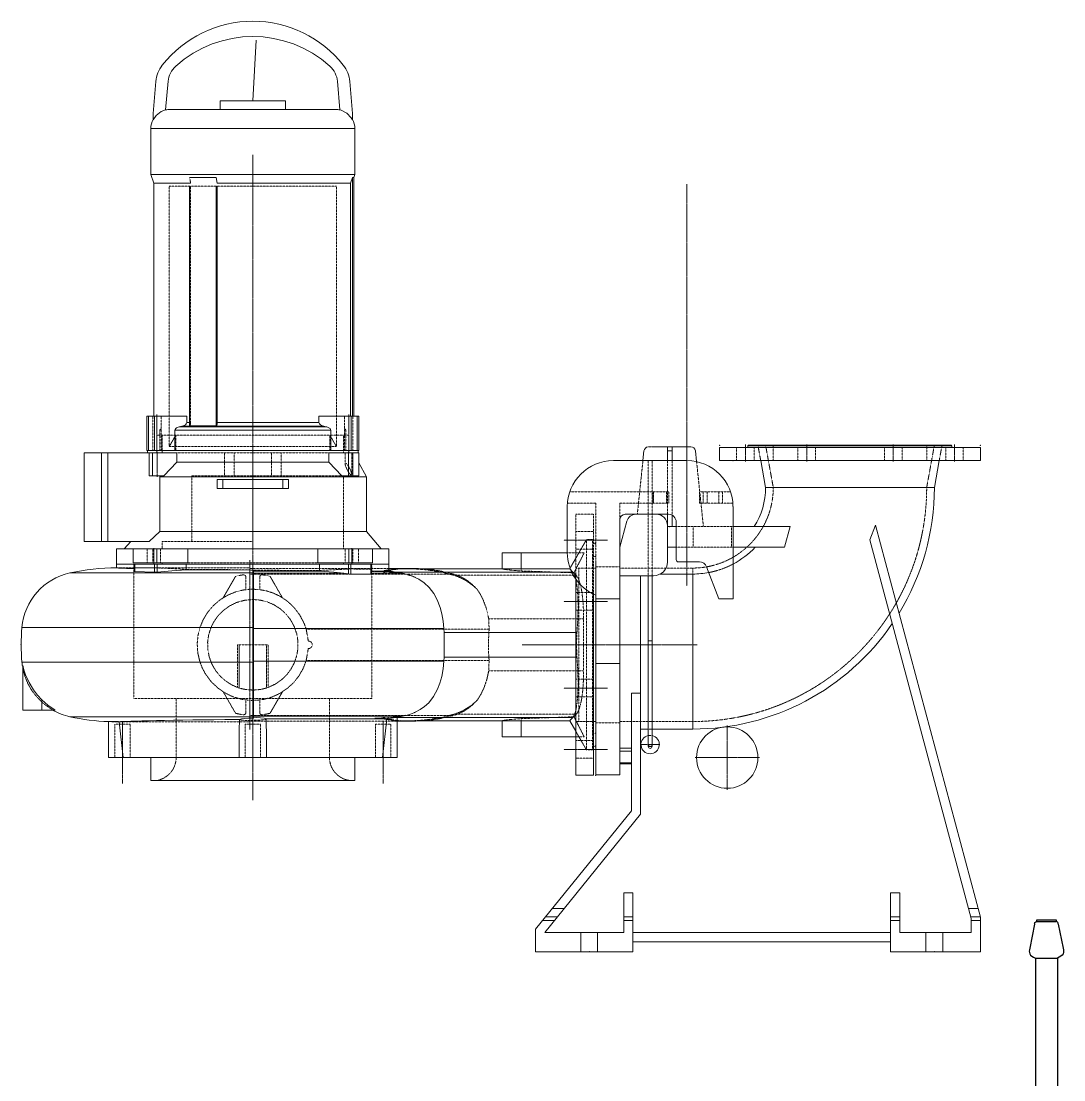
# Model space of a CAD drawing. Header units: millimetres. Extents: x -4088 to 6623, y 1042 to 22276.
# Drawn here: x -3877 to 5268, y 12996 to 22276 of the extents above; entities that cross this region are included whole.
import ezdxf

# ---------------------------------------------------------------- set-up
doc = ezdxf.new("R2010")
doc.units = ezdxf.units.MM
for name, pattern in [('CENTER', [7, 4, -1, 1, -1]), ('DASHED', [0.75, 0.5, -0.25]), ('K5LT_BASIC', [0])]:
    doc.linetypes.add(name, pattern=pattern)
for name, color, linetype, lineweight in [('2d ConnectionPoints', 7, 'Continuous', 50), ('AM_0', 7, 'Continuous', 50), ('AM_4', 3, 'Continuous', 25), ('AM_7', 4, 'CENTER', 20), ('AM_9', 6, 'DASHED', 25)]:
    doc.layers.add(name, color=color, linetype=linetype, lineweight=lineweight)
doc.layers.add('Системный слой', color=7, linetype='Continuous')

msp = doc.modelspace()

# ---------------------------------------------------------------- linework, layer by layer
at = {"lineweight": 13}
msp.add_line((3392.3, 18558.3), (3999.2, 18558.3), dxfattribs=at)
at = {"color": 7, "lineweight": 30, "ltscale": 20}
for p, q in [((5030.3, 14382.2), (5030.3, 14397.3)), ((5030.3, 14397.3), (5200.2, 14397.3)), ((5200.2, 14397.3), (5200.2, 14382.2)), ((5011.7, 14361.4), (4968.4, 14149.9)), ((5030.3, 14382.2), (5200.2, 14382.2)), ((5218.8, 14361.4), (5262.1, 14149.9)), ((5018.6, 14063.3), (5211.9, 14063.3)), ((5018.6, 14063.3), (5018.6, 11536)), ((5211.9, 14063.3), (5211.9, 11536))]:
    msp.add_line(p, q, dxfattribs=at)
for points, knots in [([(5011.7, 14362.1), (5012, 14366.8), (5012.6, 14378), (5023.8, 14380.7), (5030.3, 14382.2)], [0, 0, 0, 0, 6.695975, 15.767045, 15.767045, 15.767045, 15.767045]), ([(5218.8, 14362.1), (5218.5, 14366.8), (5217.9, 14378), (5206.7, 14380.7), (5200.2, 14382.2)], [0, 0, 0, 0, 6.695975, 15.767045, 15.767045, 15.767045, 15.767045]), ([(4968.4, 14149.9), (4965.5, 14132.1), (4959, 14091.6), (4997.2, 14073.5), (5018.6, 14063.3)], [0, 0, 0, 0, 25.393382, 57.836434, 57.836434, 57.836434, 57.836434]), ([(5262.1, 14149.9), (5265, 14132.1), (5271.5, 14091.6), (5233.3, 14073.5), (5211.9, 14063.3)], [0, 0, 0, 0, 25.393382, 57.836434, 57.836434, 57.836434, 57.836434])]:
    msp.add_open_spline(points, degree=3, knots=knots, dxfattribs=at)
at = {"layer": '2d ConnectionPoints', "lineweight": 13}
for p in [(-1845, 18511.2), (2248.6, 18558.3), (3392.3, 18558.3), (3392.3, 18558.3), (4535.9, 18558.3), (2366.4, 18423.7), (1162.2, 17952.8), (1811.4, 17845.2), (1162.2, 17797.4, -409.3), (1162.2, 17725.9, -379.7), (1162.2, 17703.9), (1162.2, 17654.4, -350.1), (-1845, 17515.5), (-1845, 17515.5), (-3876.6, 16809.2), (-1845, 16809.2, 1749.1), (-1845, 16809.2, -2455.5), (-1845, 16809.2), (987.3, 16809.2), (1074.7, 16809.2, -672.7), (1074.7, 16809.2, 672.7), (1162.2, 16809.2), (1162.2, 16809.2), (1162.2, 16809.2), (1374.1, 16809.2), (1374.1, 16809.2), (1162.2, 15914.4), (1162.2, 15892.4, 379.7), (1639.8, 15934.6), (1639.8, 15934.6), (1639.8, 15934.6), (-1845, 15820.2), (-1845, 15618.4), (1162.2, 15665.5), (1105, 14118.2, -1278.2), (1105, 14118.2, 1278.2), (1105, 14118.2, -1009.1), (1105, 14118.2, 1009.1), (4132.3, 14118.2, -1278.2), (4132.3, 14118.2, 1278.2), (4132.3, 14118.2, -1009.1), (4132.3, 14118.2, 1009.1), (4535.9, 14118.2)]:
    msp.add_point(p, dxfattribs=at)
at = {"layer": 'AM_0', "lineweight": 13}
for p, q in [((-2719.5, 21467.4), (-2695, 21747.2)), ((-2587.3, 21748.7), (-2609.3, 21497.4)), ((-1080.7, 21497.4), (-1102.7, 21748.7)), ((-994.9, 21747.2), (-970.4, 21467.4)), ((-2130.9, 21576.2), (-2130.9, 21502.2)), ((-2130.9, 21576.2), (-1559.1, 21576.2)), ((-1559.1, 21576.2), (-1559.1, 21502.2)), ((-2719.5, 21410.7), (-2719.5, 21467.4)), ((-2571.5, 21502.2), (-1118.4, 21502.2)), ((-970.4, 21467.4), (-970.4, 21410.7)), ((-2739.7, 21334), (-2739.7, 20930.4)), ((-950.2, 20930.4), (-950.2, 21334)), ((-2739.7, 20930.4), (-950.2, 20930.4)), ((-2739.7, 20930.4), (-2712.8, 20856.4)), ((-2166.1, 20905.4), (-2399.2, 20905.4)), ((-2157.1, 20856.4), (-2166.1, 20905.4)), ((-969.6, 20905.4), (-987.6, 20856.4)), ((-969.6, 20905.4), (-969.6, 18813.9)), ((-959.3, 20905.4), (-969.6, 20905.4)), ((-959.3, 20905.4), (-950.2, 20930.4)), ((-959.3, 18813.9), (-959.3, 20905.4)), ((-2712.8, 20856.4), (-2712.8, 18813.9)), ((-2712.8, 20856.4), (-2399.2, 20856.4)), ((-2399.2, 20829.4), (-2399.2, 18727.7)), ((-2166.1, 20829.4), (-2166.1, 18727.7)), ((-2157.1, 20856.4), (-987.6, 20856.4)), ((-2157.1, 18757.4), (-2157.1, 20829.4)), ((-987.6, 20856.4), (-987.6, 18813.9)), ((-2773.3, 18813.9), (-2773.3, 18511.2)), ((-2773.3, 18813.9), (-2424.5, 18813.9)), ((-2424.5, 18757.4), (-2424.5, 18813.9)), ((-1265.4, 18813.9), (-916.6, 18813.9)), ((-1265.4, 18813.9), (-1265.4, 18757.4)), ((-916.6, 18813.9), (-916.6, 18511.2)), ((-2527.8, 18511.2), (-2527.8, 18689.4)), ((-2489.6, 18721.1), (-2466.4, 18725.8)), ((-2399.2, 18727.7), (-2166.1, 18727.7)), ((-1223.5, 18725.8), (-1200.3, 18721.1)), ((-1162.1, 18689.4), (-1162.1, 18511.2)), ((-3325, 18491), (-3325, 17714)), ((-3325, 18491), (-2510.7, 18491)), ((-3173.4, 18491), (-3173.4, 17714)), ((-3116.4, 18491), (-3116.4, 17714)), ((-2773.3, 18511.2), (-916.6, 18511.2)), ((-2770, 18511.2), (-2770, 18491)), ((-2754.1, 18289.2), (-2754.1, 18491)), ((-2527.8, 18511.2), (-1162.1, 18511.2)), ((-2510.7, 18410.3), (-2510.7, 18491)), ((-1179.2, 18491), (-916.6, 18491)), ((-1179.2, 18491), (-1179.2, 18410.3)), ((-920, 18491), (-920, 18511.2)), ((-916.6, 18289.2), (-916.6, 18491)), ((1585.6, 18508.7), (1576.6, 18423.7)), ((1997, 18544.8), (1656.6, 18544.8)), ((1791.2, 18544.8), (1791.2, 18423.7)), ((1831.5, 18544.8), (1831.5, 18423.7)), ((2047, 18414.8), (2037.2, 18508.7)), ((2248.6, 18538.1), (2248.6, 18423.7)), ((4535.9, 18538.1), (2248.6, 18538.1)), ((2502.3, 18558.3), (2497.5, 18553.5)), ((2497.5, 18553.5), (2497.5, 18538.1)), ((4287, 18553.5), (2497.5, 18553.5)), ((4282.3, 18558.3), (2502.3, 18558.3)), ((4287, 18553.5), (4282.3, 18558.3)), ((4287, 18538.1), (4287, 18553.5)), ((4535.9, 18423.7), (4535.9, 18538.1)), ((-2626.5, 18289.2), (-2510.7, 18410.3)), ((-2510.7, 18410.3), (-1179.2, 18410.3)), ((-1179.2, 18410.3), (-1063.4, 18289.2)), ((-849.3, 18282.8), (-915.8, 18402.8)), ((1316.9, 18423.7), (1962.7, 18423.7)), ((4535.9, 18423.7), (2248.6, 18423.7)), ((2609.5, 18423.7), (2652.3, 18188.3)), ((4132.3, 18188.3), (4175.1, 18423.7)), ((-2754.1, 18289.2), (-2626.5, 18289.2)), ((-2655.3, 18289.2), (-2659.8, 18282.8)), ((-2659.8, 18282.8), (-849.3, 18282.8)), ((-2659.8, 18282.8), (-2659.8, 17801)), ((-1063.4, 18289.2), (-916.6, 18289.2)), ((-849.3, 17801), (-849.3, 18282.8)), ((-2157.8, 18258.9), (-1532.1, 18258.9)), ((-2157.8, 18258.9), (-2157.8, 18178.2)), ((-1532.1, 18258.9), (-1532.1, 18178.2)), ((-2157.8, 18178.2), (-1532.1, 18178.2)), ((2652.3, 18188.3), (4132.3, 18188.3)), ((913.3, 17616.4), (913.3, 18020.1)), ((2366.4, 17212.8), (2366.4, 18020.1)), ((1513.5, 17952.8), (1421.2, 17952.8)), ((1694.3, 17952.8), (1513.5, 17952.8)), ((1801.3, 17952.8), (1694.3, 17952.8)), ((1791.2, 17952.8), (1791.2, 17535.7)), ((1831.5, 17945.6), (1831.5, 17845.2)), ((1374.1, 17905.7), (1374.1, 17663.5)), ((1435.6, 17893), (1374.1, 17663.5)), ((1791.2, 17845.2), (1868.5, 17845.2)), ((1868.5, 17555.9), (1868.5, 17885.5)), ((2366.4, 17845.2), (2867.6, 17845.2)), ((2817.3, 17663.5), (2867.6, 17845.2)), ((3566.1, 17728.6), (3614.9, 17858.2)), ((3614.9, 17858.2), (4535.9, 14420.9)), ((-2659.8, 17801), (-2753.7, 17714)), ((-2659.8, 17801), (-849.3, 17801)), ((-718.1, 17650.1), (-849.3, 17801)), ((4455.2, 14410.3), (3566.1, 17728.6)), ((-3325, 17714), (-2753.7, 17714)), ((-3039.1, 17650.1), (-650.9, 17650.1)), ((-3039.1, 17650.1), (-3039.1, 17515.5)), ((-2916.2, 17714), (-2971.8, 17650.1)), ((-2894.4, 17650.1), (-2894.4, 17529)), ((-2686.9, 17650.1), (-2686.9, 17529)), ((-2414.6, 17650.1), (-2414.6, 17529)), ((-1275.3, 17650.1), (-1275.3, 17529)), ((-1003, 17650.1), (-1003, 17529)), ((-795.5, 17650.1), (-795.5, 17529)), ((-650.9, 17515.5), (-650.9, 17650.1)), ((1374.1, 17663.5), (1374.1, 17293.5)), ((1791.2, 17663.5), (1868.5, 17663.5)), ((2366.4, 17663.5), (2817.3, 17663.5)), ((341.4, 17616.4), (341.4, 17475.9)), ((341.4, 17616.4), (913.3, 17616.4)), ((-3039.1, 17483.7), (-3039.4, 17483.7)), ((-3039.1, 17515.5), (-2886.7, 17515.5)), ((-3039.1, 17515.5), (-3039.1, 17483.4)), ((-3039.1, 17515.5), (-650.9, 17515.5)), ((-2894.4, 17529), (-2414.6, 17529)), ((-2886.7, 17515.5), (-2886.7, 17453.9)), ((-2705.9, 17445.9), (-2878.9, 17452)), ((-2428.6, 17515.5), (-1261.3, 17515.5)), ((-2428.6, 17515.5), (-2428.6, 17467)), ((-1839.8, 17462.8), (-2428.6, 17467)), ((-1261.3, 17456), (-1839.8, 17456)), ((-1275.3, 17529), (-795.5, 17529)), ((-1261.3, 17515.5), (-1261.3, 17456)), ((-803.2, 17515.5), (-650.9, 17515.5)), ((-803.2, 17515.5), (-803.2, 17430.4)), ((-650.9, 17456), (-803.2, 17456)), ((-650.9, 17456), (-650.9, 17515.5)), ((-447.4, 17478.2), (-650.9, 17478.2)), ((-479.4, 17475.9), (-553.5, 17474)), ((355.4, 17475.9), (-479.7, 17475.9)), ((779.9, 17475.9), (353.7, 17475.9)), ((935.1, 17475.9), (779.4, 17475.9)), ((936.9, 17480.4), (934, 17475.5)), ((2071.3, 17535.7), (1888.7, 17535.7)), ((2241.9, 17212.8), (2134.1, 17492.6)), ((-1005.6, 17430.4), (-1046.7, 17436.1)), ((-811, 17428.4), (-984, 17428.4)), ((987.3, 15665.5), (987.3, 17385.1)), ((1374.1, 17414.6), (1670.1, 17414.6)), ((1555.7, 17414.6), (1555.7, 15324.8)), ((1623, 17414.6), (1623, 15917.8)), ((1656.6, 15917.8), (1656.6, 17414.6)), ((1728, 17429.4), (2013.2, 17429.4)), ((1374.1, 17293.5), (1374.1, 15668.9)), ((1142, 15665.5), (1142, 17252.7)), ((1162.2, 15668.9), (1162.2, 17243.6)), ((1162.2, 17212.8), (1374.1, 17212.8)), ((2241.9, 17212.8), (2366.4, 17212.8)), ((-169.6, 16952.5), (-167.5, 16916.5)), ((-167.5, 16916.5), (-167.5, 16701.9)), ((1555.7, 16809.2), (1374.1, 16809.2)), ((-3863.2, 16626.4), (-3863.2, 16237.3)), ((-167.5, 16701.9), (-169.6, 16665.8)), ((1475, 16385), (1475, 15353.4)), ((1555.7, 16385), (1475, 16385)), ((-3863.2, 16237.3), (-3578, 16237.3)), ((-1728.2, 16160.7), (-669.3, 16160.7)), ((-707.7, 15820.2), (-669.3, 16160.7)), ((-580.2, 15820.2), (-580.2, 16173.1)), ((-3109.7, 16137.3), (-3109.7, 15820.2)), ((-3017.7, 16135.2), (-2982.2, 15820.2)), ((-580.2, 16140.2), (-447.4, 16140.2)), ((-553.5, 16144.3), (-478.2, 16142.4)), ((-479.5, 16142.4), (354.1, 16142.4)), ((341.4, 16142.4), (341.4, 16001.9)), ((779.7, 16142.4), (352.9, 16142.4)), ((779.2, 16142.4), (935.3, 16142.4)), ((934, 16142.8), (987.3, 16050.6)), ((1623, 16070.3), (1555.7, 16070.3)), ((2013.2, 16070.3), (1656.6, 16070.3)), ((341.4, 16001.9), (987.3, 16001.9)), ((-1966.1, 15877), (-1966.1, 15820.2)), ((-1723.9, 15820.2), (-1723.9, 15877.4)), ((1142, 15914.4), (1162.2, 15926.1)), ((1475, 15901.7), (1374.1, 15901.7)), ((-3109.7, 15820.2), (-580.2, 15820.2)), ((-2739.7, 15820.2), (-2739.7, 15618.4)), ((-950.2, 15618.4), (-950.2, 15820.2)), ((1374.1, 15766.4), (1475, 15766.4)), ((-2739.7, 15618.4), (-950.2, 15618.4)), ((987.3, 15665.5), (1142, 15665.5)), ((1162.2, 15668.9), (1374.1, 15668.9)), ((1475, 15353.4), (634.1, 14315)), ((714.8, 14286.4), (1555.7, 15324.8)), ((1488.4, 14636.2), (1407.7, 14636.2)), ((1407.7, 14636.2), (1407.7, 14286.4)), ((1488.4, 14118.2), (1488.4, 14636.2)), ((3748.8, 14636.2), (3829.6, 14636.2)), ((3748.8, 14636.2), (3748.8, 14118.2)), ((3829.6, 14286.4), (3829.6, 14636.2)), ((885.3, 14497), (781.5, 14497)), ((4515.6, 14497), (4432, 14497)), ((4455.2, 14410.3), (4455.2, 14286.4)), ((4535.9, 14118.2), (4535.9, 14420.9)), ((634.1, 14315), (634.1, 14118.2)), ((1407.7, 14286.4), (714.8, 14286.4)), ((1031, 14286.4), (1031, 14118.2)), ((1179, 14286.4), (1179, 14118.2)), ((1488.4, 14286.4), (3748.8, 14286.4)), ((1488.4, 14205.7), (3748.8, 14205.7)), ((4455.2, 14286.4), (3829.6, 14286.4)), ((4058.3, 14286.4), (4058.3, 14118.2)), ((4206.3, 14286.4), (4206.3, 14118.2)), ((634.1, 14118.2), (1488.4, 14118.2)), ((3748.8, 14118.2), (4535.9, 14118.2))]:
    msp.add_line(p, q, dxfattribs=at)
for points in [[(-2719.5, 21410.7), (-2692.4, 21449.1), (-2647.4, 21483.2), (-2609.3, 21497.4)], [(-1080.7, 21497.4), (-1071.5, 21494.9), (-1020.7, 21469.6), (-981.3, 21428.9), (-970.4, 21410.7)], [(-2466.4, 18725.8), (-2446.2, 18732.3), (-2436.8, 18737.7), (-2428.9, 18745.2), (-2425.6, 18751.1), (-2424.5, 18757.4)], [(-2166.1, 18727.7), (-2161.6, 18734.6), (-2158.5, 18744.1), (-2157.2, 18755.1), (-2157.1, 18757.4)], [(-1265.4, 18757.4), (-1264.4, 18751.4), (-1260.8, 18744.9), (-1252.2, 18737.1), (-1233.1, 18728.2), (-1223.5, 18725.8)], [(-2489.6, 18721.1), (-2514.1, 18711.3), (-2521.2, 18705.2), (-2526.3, 18697.1), (-2527.8, 18689.4)], [(-1162.1, 18689.4), (-1163.7, 18697.3), (-1167.8, 18704.1), (-1177.1, 18712.1), (-1195.8, 18720), (-1200.3, 18721.1)], [(-2886.7, 17477), (-2953.8, 17479.2), (-3002.7, 17481.2), (-3023, 17482.1), (-3035.1, 17482.9), (-3039.1, 17483.4)], [(-2878.9, 17452), (-2884.6, 17452.6), (-2886.7, 17453.9)], [(-2684.4, 17447), (-2695.3, 17446.1), (-2705.9, 17445.9)], [(-2428.6, 17467), (-2556.3, 17458.7), (-2684.4, 17447)], [(-1046.7, 17436.1), (-1133, 17445.6), (-1261.3, 17456)], [(-553.5, 17474), (-554.3, 17474.2), (-563.2, 17474.9)], [(946.4, 17462.3), (939.9, 17469.2), (934.3, 17475.9)], [(-984, 17428.4), (-993.6, 17428.9), (-1005.6, 17430.4)], [(-803.2, 17430.4), (-805, 17429), (-811, 17428.4)], [(-419.9, 17400.4), (-389.8, 17385.4), (-341.8, 17353.2), (-298, 17311.7), (-257.4, 17257.5), (-227.8, 17202.6), (-202.3, 17136), (-187.1, 17079.9), (-175.8, 17017.3), (-169.6, 16952.5)], [(-3695, 16326.1), (-3733.5, 16368), (-3768.3, 16413.6), (-3807.3, 16477.6), (-3837.4, 16544.6), (-3850, 16582.3), (-3858.2, 16612.3), (-3860.5, 16621.4), (-3862.3, 16627.7), (-3863, 16628.5), (-3863.2, 16626.5)], [(-169.6, 16665.8), (-176.2, 16598.2), (-188.6, 16532.1), (-205, 16473.9), (-225.6, 16420.8), (-261.1, 16355.1), (-302.7, 16301.5), (-338.6, 16267.7), (-376.6, 16240.7), (-419.9, 16218)], [(-3578, 16237.3), (-3585.9, 16241.9), (-3642.7, 16280.1), (-3695, 16326.1)], [(-3017.7, 16135.2), (-3004.1, 16135.8), (-2982.6, 16136.6), (-2952.5, 16137.7), (-2914.3, 16139), (-2869.4, 16140.3), (-2817.4, 16141.7), (-2756.9, 16143.3), (-2689.6, 16144.8), (-2618.4, 16146.3), (-2541.8, 16147.7), (-2457.9, 16149.1), (-2369.6, 16150.3), (-2280.1, 16151.3), (-2187.7, 16152.2), (-2090.1, 16152.9), (-1990.6, 16153.3), (-1962, 16153.4)], [(-1966.1, 15877), (-1964.3, 16060.9), (-1962, 16153.4)], [(-1839.6, 16167.4), (-1879.3, 16166.5), (-1915.3, 16163.6), (-1943.7, 16159.1), (-1961.3, 16153.7), (-1962, 16153.4)], [(-1728.2, 16160.7), (-1728.8, 16160.9), (-1746.8, 16165.8), (-1776.2, 16170), (-1813.2, 16172.6), (-1839.6, 16173.3)], [(-1728.2, 16160.7), (-1724.5, 15987), (-1723.9, 15877.4)], [(-580.2, 16173.3), (-580.5, 16173.2), (-590, 16171.8), (-611.6, 16168.5), (-643.4, 16164), (-669.3, 16160.7)], [(934.3, 16142.4), (939.7, 16148.9), (962, 16172.4)], [(962, 16172.4), (976.9, 16197.8), (987.4, 16232)], [(-3017.7, 16135.2), (-3022.6, 16135.3), (-3059.1, 16136.2), (-3087.7, 16137.1), (-3105.2, 16137.5), (-3109.7, 16137.3)], [(-563.2, 16143.4), (-560, 16143.6), (-553.5, 16144.3)]]:
    msp.add_lwpolyline(points, dxfattribs=at)
msp.add_circle((2315.9, 15820.2), 269.1, dxfattribs=at)
for centre, radius, start, end in [((-1845, 21266.7), 1009.1, 38.14158, 141.85842), ((-1845, 21132.2), 1009.1, 47.89699, 132.10301), ((-2427, 21723.7), 269.1, 141.85842, 175), ((-2386.2, 21731.1), 201.8, 132.10301, 175), ((-1303.7, 21731.1), 201.8, 5, 47.89699), ((-1263, 21723.7), 269.1, 5, 38.14158), ((-2571.5, 21334), 168.2, 90, 103.00623), ((-1118.4, 21334), 168.2, 76.99459, 90), ((-2571.5, 21334), 168.2, 151.66855, 180), ((-1118.4, 21334), 168.2, 0, 28.32875), ((1625.7, 18504.5), 40.4, 93.84576, 174), ((1997, 18504.5), 40.4, 6, 90), ((1316.9, 18020.1), 403.6, 90, 180), ((1962.7, 18020.1), 403.6, 0, 90), ((2013.2, 18188.3), 639.1, 327.53323, 0), ((2013.2, 18188.3), 2119.1, 328.65451, 0), ((1421.2, 17905.7), 47.1, 90, 180), ((1513.5, 17872.1), 80.7, 90, 165), ((1694.3, 17855.9), 96.9, 0, 90), ((1801.3, 17885.5), 67.3, 0, 90), ((2013.2, 18188.3), 758.9, 297.73655, 316.25409), ((1316.9, 17616.4), 403.6, 180, 247.45969), ((1888.7, 17555.9), 20.2, 180, 270), ((-3039.4, 15566.4), 1917.3, 90, 102.3302), ((-908.7, 15556.1), 1917.3, 78.68367, 82.27044), ((1670.1, 17535.7), 121.1, 270, 0), ((2071.3, 17468.4), 67.3, 21.07749, 90), ((-3333.9, 16913.7), 538.2, 102.3302, 175.04806), ((-638.1, 16908.4), 538.2, 66.07267, 78.68367), ((2013.2, 18188.3), 758.9, 270, 280.64765), ((2013.2, 18188.3), 2118, 270, 325.69503), ((-2127.5, 16809.2), 1749.1, 175.04806, 184.95194), ((-3333.9, 16704.6), 538.2, 184.95194, 188.84854), ((-3333.9, 16704.6), 538.2, 240.25934, 257.6698), ((-3039.4, 18051.9), 1917.3, 257.6698, 267.89895), ((-908.7, 18062.2), 1917.3, 279.8311, 281.31633), ((-638.1, 16709.9), 538.2, 281.31633, 293.919), ((1639.8, 15934.6), 80.7, 102.0247, 77.9753), ((1639.8, 15917.8), 16.8, 180, 0)]:
    msp.add_arc(centre, radius, start, end, dxfattribs=at)
for centre, major_axis, ratio, start_param, end_param in [((-1840.8, 15566.4), (0, -1917.3), 0.003491, -3.356795, -3.289317), ((-520.2, 15625.9), (0, -1850), 0.694658, 3.175099, 3.243443), ((-447.4, 15560.9), (0, -1917.3), 0.838671, 3.093545, 3.207619), ((-1839.8, 16913.7), (0, -538.2), 0.003491, -4.625961, -3.356795), ((-1844, 16809.2), (0, -1749.1), 0.003491, 1.484369, 1.657224), ((-1839.8, 16704.6), (0, -538.2), 0.003491, 0.215203, 1.484369), ((-1840.8, 18051.9), (0, -1917.3), 0.003491, 0.185026, 0.215203), ((-520.2, 17992.4), (0, -1850), 0.694658, -0.046727, -0.033507), ((-447.4, 18057.5), (0, -1917.3), 0.838671, 6.217159, 6.331233)]:
    msp.add_ellipse(centre, major_axis=major_axis, ratio=ratio, start_param=start_param, end_param=end_param, dxfattribs=at)
at = {"layer": 'AM_4', "lineweight": 13}
for p, q in [((-2739.7, 21334), (-950.2, 21334)), ((-2759.7, 18813.9), (-2759.7, 18511.2)), ((-2706.4, 18813.9), (-2706.4, 18511.2)), ((-2424.5, 18757.4), (-2399.2, 18757.4)), ((-2157.1, 18757.4), (-1265.4, 18757.4)), ((-983.5, 18813.9), (-983.5, 18511.2)), ((-930.3, 18813.9), (-930.3, 18511.2)), ((-2527.8, 18689.4), (-1162.1, 18689.4)), ((-2489.6, 18721.1), (-1200.3, 18721.1)), ((-2466.4, 18725.8), (-1223.5, 18725.8)), ((-2723.5, 18289.2), (-2723.5, 18491)), ((-966.5, 18289.2), (-966.5, 18491)), ((1831.5, 18508.7), (1791.2, 18508.7)), ((-2106.9, 18258.9), (-2106.9, 18178.2)), ((-1583, 18258.9), (-1583, 18178.2)), ((509.6, 17616.4), (509.6, 17475.2)), ((-2878.9, 17515.5), (-2878.9, 17452)), ((-2705.9, 17515.5), (-2705.9, 17445.9)), ((-2684.4, 17515.5), (-2684.4, 17447)), ((-1005.6, 17515.5), (-1005.6, 17430.4)), ((-984, 17515.5), (-984, 17428.4)), ((-811, 17515.5), (-811, 17428.4)), ((-3448.8, 17439.5), (-1839.4, 17439.5)), ((-1839.4, 17436.1), (-1046.7, 17436.1)), ((-803.2, 17436.1), (-532.5, 17436.1)), ((-585.2, 17445.9), (951, 17445.9)), ((2013.2, 17429.4), (2013.2, 16070.3)), ((-3870.1, 16960.1), (-1837.9, 16960.1)), ((-1837.9, 16952.5), (-169.6, 16952.5)), ((-167.5, 16916.5), (987.3, 16916.5)), ((1623, 16842.8), (1656.6, 16842.8)), ((-3870.1, 16658.2), (-1837.9, 16658.2)), ((-1837.9, 16665.8), (-169.6, 16665.8)), ((-167.5, 16701.9), (987.3, 16701.9)), ((1162.2, 16645.2), (1374.1, 16645.2)), ((-3695, 16237.3), (-3695, 16326.1)), ((-3448.8, 16178.9), (-1839.4, 16178.9)), ((-1839.4, 16182.2), (-532.5, 16182.2)), ((-580.2, 16172.4), (962, 16172.4)), ((509.6, 16001.9), (509.6, 16143.2)), ((1475, 15875.7), (1374.1, 15875.7)), ((1475, 15775.4), (1374.1, 15775.4)), ((800.8, 14392.7), (697, 14392.7)), ((827.7, 14425.8), (723.8, 14425.8)), ((1488.4, 14425.8), (1407.7, 14425.8)), ((1488.4, 14392.7), (1407.7, 14392.7)), ((3829.6, 14425.8), (3748.8, 14425.8)), ((3748.8, 14392.7), (3829.6, 14392.7)), ((4534.6, 14425.8), (4451.1, 14425.8)), ((4455.2, 14392.7), (4535.9, 14392.7))]:
    msp.add_line(p, q, dxfattribs=at)
at = {"layer": 'AM_7', "lineweight": 13}
for p, q in [((-1845, 15446.2), (-1845, 21103.6)), ((1960.9, 20848.1), (1960.9, 17325.8)), ((-2685.9, 18496), (-2685.9, 18829)), ((-1004, 18496), (-1004, 18829)), ((2475.5, 18565), (2475.5, 18417)), ((3012.6, 18565), (3012.6, 18417)), ((3772, 18565), (3772, 18417)), ((4309, 18565), (4309, 18417)), ((-2683.7, 18501.1), (-2683.7, 18279.1)), ((-1006.2, 18501.1), (-1006.2, 18279.1)), ((1267.1, 17725.9), (882.3, 17725.9)), ((-2713.1, 17522.9), (-2713.1, 17656.1)), ((-976.8, 17522.9), (-976.8, 17656.1)), ((-1871.9, 16067.5), (-1871.9, 17550.8)), ((1162.2, 16075.8), (1162.2, 17542.6)), ((1267.1, 17188.9), (882.3, 17188.9)), ((518.7, 16809.2), (2051.9, 16809.2)), ((1621.3, 16842.8), (1658.3, 16842.8)), ((1267.1, 16429.4), (882.3, 16429.4)), ((-2988.6, 15593.7), (-2988.6, 16137.6)), ((-701.3, 15593.7), (-701.3, 16137.6)), ((2315.9, 15537.7), (2315.9, 16102.8)), ((1267.1, 15892.4), (882.3, 15892.4)), ((1555, 15934.6), (1724.6, 15934.6)), ((1622.1, 15917.8), (1657.5, 15917.8)), ((2033.4, 15820.2), (2598.5, 15820.2))]:
    msp.add_line(p, q, dxfattribs=at)
at = {"layer": 'AM_9', "lineweight": 13}
for p, q in [((-2609.2, 21497.9), (-2609.3, 21497.4)), ((-1080.7, 21497.9), (-1080.7, 21497.4)), ((-2399.2, 20905.4), (-2390.2, 20856.4)), ((-2578.2, 20829.4), (-1111.7, 20829.4)), ((-2578.2, 20829.4), (-2578.2, 18546.7)), ((-2399.2, 20856.4), (-2390.2, 20856.4)), ((-2390.2, 20829.4), (-2390.2, 18757.4)), ((-1111.7, 18546.7), (-1111.7, 20829.4)), ((-2722.9, 18813.9), (-2722.9, 18511.2)), ((-2648.9, 18511.2), (-2648.9, 18813.9)), ((-2399.2, 18757.4), (-2390.2, 18757.4)), ((-1041, 18813.9), (-1041, 18511.2)), ((-967, 18511.2), (-967, 18813.9)), ((-2659.7, 18689.4), (-2649.8, 18689.4)), ((-2659.7, 18689.4), (-2659.7, 18511.2)), ((-2649.8, 18511.2), (-2649.8, 18689.4)), ((-1040.1, 18689.4), (-1030.3, 18689.4)), ((-1040.1, 18689.4), (-1040.1, 18511.2)), ((-1030.3, 18511.2), (-1030.3, 18689.4)), ((-2685.9, 18645.7), (-1004, 18645.7)), ((-2685.9, 18645.7), (-2685.9, 18511.2)), ((-2638.8, 18645.7), (-2638.8, 18491)), ((-2521.1, 18645.7), (-2578.2, 18546.7)), ((-2521.1, 18645.7), (-2521.1, 18511.2)), ((-1168.9, 18511.2), (-1168.9, 18645.7)), ((-1111.7, 18546.7), (-1168.9, 18645.7)), ((-1051.1, 18491), (-1051.1, 18645.7)), ((-1004, 18511.2), (-1004, 18645.7)), ((-2578.2, 18546.7), (-1111.7, 18546.7)), ((-2510.7, 18491), (-1179.2, 18491)), ((-2092.4, 18491), (-2092.4, 18289.2)), ((-2007.9, 18289.2), (-2007.9, 18491)), ((-1682.1, 18491), (-1682.1, 18289.2)), ((-1597.6, 18289.2), (-1597.6, 18491)), ((-1034.8, 18491), (-1034.8, 18394.4)), ((-977.6, 18304.5), (-977.6, 18491)), ((1656.6, 18544.8), (1625.7, 18544.8)), ((2398.2, 18538.1), (2398.2, 18423.7)), ((2552.9, 18423.7), (2552.9, 18538.1)), ((2585, 18558.3), (2609.5, 18423.7)), ((2652.3, 18558.3), (2719.5, 18188.3)), ((2719.5, 18558.3), (2719.5, 18423.7)), ((2935.2, 18538.1), (2935.2, 18423.7)), ((3089.9, 18423.7), (3089.9, 18538.1)), ((3694.6, 18538.1), (3694.6, 18423.7)), ((3849.4, 18423.7), (3849.4, 18538.1)), ((4065, 18423.7), (4065, 18558.3)), ((4065, 18188.3), (4132.3, 18558.3)), ((4175.1, 18423.7), (4199.6, 18558.3)), ((4231.7, 18538.1), (4231.7, 18423.7)), ((4386.4, 18423.7), (4386.4, 18538.1)), ((1576.6, 18423.7), (1527.1, 17952.8)), ((1623, 18423.7), (1623, 17414.6)), ((1656.6, 17414.6), (1656.6, 18423.7)), ((1791.2, 18423.7), (1791.2, 17952.8)), ((1831.5, 18423.7), (1831.5, 17945.6)), ((2106.9, 17845.2), (2047, 18414.8)), ((-2379.5, 18289.2), (-1063.4, 18289.2)), ((-2379.5, 17714), (-2379.5, 18289.2)), ((-1845, 18289.2), (-1845, 18258.9)), ((-1051.1, 17650.1), (-1051.1, 18289.2)), ((-1845, 18178.2), (-1845, 17714)), ((935.2, 18151.3), (1803.3, 18151.3)), ((1665.5, 18151.3), (1665.5, 18050.4)), ((1668.7, 18151.3), (1668.7, 18050.4)), ((1782.4, 18151.3), (1782.4, 18050.4)), ((1803.3, 18151.3), (1803.3, 18050.4)), ((2072.4, 18151.3), (2072.4, 18050.4)), ((2072.4, 18151.3), (2344.4, 18151.3)), ((2106, 18151.3), (2106, 18050.4)), ((2141, 18151.3), (2141, 18050.4)), ((2241.9, 18151.3), (2241.9, 18050.4)), ((2275.5, 18151.3), (2275.5, 18050.4)), ((914.4, 18050.4), (1162.2, 18050.4)), ((1162.2, 17243.6), (1162.2, 18050.4)), ((1374.1, 17905.7), (1374.1, 18050.4)), ((1374.1, 18050.4), (1803.3, 18050.4)), ((2072.4, 18050.4), (2365.2, 18050.4)), ((1142, 17952.8), (987.3, 17952.8)), ((987.3, 17385.1), (987.3, 17952.8)), ((1142, 17252.7), (1142, 17952.8)), ((1868.5, 17845.2), (2366.4, 17845.2)), ((2015.7, 17663.5), (2015.7, 17845.2)), ((2352.1, 17663.5), (2352.1, 17845.2)), ((1081.4, 17730.8), (936.9, 17480.4)), ((1142, 17803.3), (987.3, 17803.3)), ((1135.3, 17730.8), (1081.4, 17730.8)), ((1081.4, 17730.8), (1081.4, 15887.5)), ((1135.3, 17730.8), (1135.3, 15887.5)), ((-2772, 17650.1), (-2772, 17529)), ((-2722.3, 17529), (-2722.3, 17650.1)), ((-2655, 17650.1), (-2655, 17529)), ((-2638.8, 17714), (-1845, 17714)), ((-2638.8, 17714), (-2638.8, 17650.1)), ((-1035, 17529), (-1035, 17650.1)), ((-967.6, 17650.1), (-967.6, 17529)), ((-918, 17529), (-918, 17650.1)), ((987.3, 17648.5), (1142, 17648.5)), ((1162.2, 17692.2), (1142, 17703.9)), ((1868.5, 17663.5), (2366.4, 17663.5)), ((913.3, 17616.4), (1062, 17616.4)), ((1015.8, 17616.4), (934.7, 17475.8)), ((971.7, 17440.3), (1062, 17616.4)), ((1162.2, 17582.8), (1135.3, 17582.8)), ((-1871.9, 17483.7), (-3039.1, 17483.7)), ((-3031.2, 17483.7), (-2886.7, 17480.6)), ((-2887.7, 17515.5), (-2887.7, 16338.2)), ((-2886.7, 17483.7), (-2684.4, 17482.9)), ((-2638.8, 17529), (-2638.8, 17515.5)), ((-2428.6, 17470.3), (-1871.9, 17466.5)), ((-2414.6, 17529), (-1275.3, 17529)), ((-1871.9, 17296.2), (-1871.9, 17483.7)), ((-650.9, 17478.2), (-1871.9, 17478.2)), ((-1871.9, 17462.8), (-1261.3, 17460.7)), ((-1839.8, 17456), (-1839.8, 17462.8)), ((-1839.4, 17436.1), (-1839.8, 17456)), ((-1261.3, 17460.7), (-1005.6, 17473.6)), ((-1051.1, 17515.5), (-1051.1, 17529)), ((-984, 17473.9), (-811, 17472)), ((-803.2, 17453), (-717.1, 17451)), ((-802.2, 16338.2), (-802.2, 17515.5)), ((-774.9, 17452.4), (-710, 17452.4)), ((-722.8, 17452.8), (-686.7, 17445.1)), ((-717.1, 17451), (-686.7, 17445.1)), ((-686.7, 17456.8), (-563.2, 17474.9)), ((-686.7, 17445.1), (-686.7, 17456.8)), ((341.4, 17475.9), (341.4, 17474.9)), ((509.6, 17475.2), (509.6, 17456.3)), ((509.6, 17456.3), (971.7, 17440.3)), ((934.7, 17475.8), (779.9, 17475.9)), ((962, 17445.9), (946.4, 17462.3)), ((1162.2, 17481.9), (987.3, 17481.9)), ((1162.2, 17481.9), (1014.2, 17481.9)), ((1014.2, 17481.9), (1014.2, 16136.4)), ((1374.1, 17492), (1162.2, 17492)), ((2013.2, 17481.9), (1374.1, 17481.9)), ((2013.2, 17481.9), (2013.2, 17429.4)), ((-2104.3, 17222.2), (-1996.3, 17409.3)), ((-1905.5, 17402.4), (-1905.5, 17293.1)), ((-1871.9, 17429.3), (-86.9, 17429.3)), ((-1837.9, 16952.5), (-1839.4, 17436.1)), ((-1784.4, 17293.1), (-1784.4, 17402.4)), ((-1693.6, 17409.3), (-1585.6, 17222.2)), ((-629.2, 17445.9), (-585.2, 17445.9)), ((-629.2, 17445.9), (-549.3, 17436.1)), ((-549.3, 17436.1), (-496.4, 17425.9)), ((-80.4, 17418.4), (-191.8, 17446.1)), ((-80.4, 17418.4), (991.9, 17418.4)), ((971.7, 17440.3), (991.9, 17418.4)), ((987.6, 17385.8), (985.9, 17392.5)), ((1142, 17266.3), (987.3, 17266.3)), ((987.3, 17111.5), (1142, 17111.5)), ((227.3, 16947.4), (224, 17037.4)), ((224, 17037.4), (1056.2, 17037.4)), ((1056.2, 17037.4), (1056.2, 16580.9)), ((-1377.2, 16947.4), (-1358.4, 16842.8)), ((-1377.2, 16947.4), (227.3, 16947.4)), ((-1978.6, 16809.2), (-1711.4, 16809.2)), ((-1978.6, 16809.2), (-1978.6, 16435.4)), ((-1966.1, 16809.2), (-1966.1, 16430.9)), ((-1965.9, 16431.1), (-1965.9, 16809.2)), ((-1724, 16431.1), (-1724, 16809.2)), ((-1723.9, 16431), (-1723.9, 16809.2)), ((-1711.4, 16435.4), (-1711.4, 16809.2)), ((-1358.4, 16775.5), (-1377.2, 16670.9)), ((-1839.4, 16182.2), (-1837.9, 16665.8)), ((-1377.2, 16670.9), (227.3, 16670.9)), ((224, 16580.9), (227.3, 16670.9)), ((224, 16580.9), (1056.2, 16580.9)), ((1142, 16506.8), (987.3, 16506.8)), ((-2887.7, 16338.2), (-802.2, 16338.2)), ((-2517.7, 16338.2), (-2517.7, 15820.2)), ((-1996.3, 16209), (-2104.3, 16396.1)), ((-1585.6, 16396.1), (-1693.6, 16209)), ((-1172.2, 15820.2), (-1172.2, 16338.2)), ((987.3, 16352.1), (1142, 16352.1)), ((-1905.5, 16325.2), (-1905.5, 16215.9)), ((-1871.9, 16134.6), (-1871.9, 16322.2)), ((-1784.4, 16215.9), (-1784.4, 16325.2)), ((-1871.9, 16189), (-86.9, 16189)), ((-1839.6, 16173.3), (-1839.4, 16182.2)), ((-1839.6, 16173.3), (-1839.6, 16167.4)), ((-717.1, 16167.4), (-774.9, 16165.9)), ((-774.9, 16165.9), (-710, 16165.9)), ((-686.7, 16173.2), (-722.8, 16165.5)), ((-686.7, 16173.2), (-717.1, 16167.4)), ((-686.7, 16161.5), (-686.7, 16173.2)), ((-563.2, 16143.4), (-686.7, 16161.5)), ((-549.3, 16182.2), (-629.2, 16172.4)), ((-629.2, 16172.4), (-587.1, 16172.4)), ((-484.1, 16195.5), (-549.3, 16182.2)), ((-419.9, 16218), (-431.7, 16213)), ((-192.2, 16172.2), (-80.4, 16199.9)), ((-80.4, 16199.9), (991.9, 16199.9)), ((509.6, 16162), (971.7, 16178)), ((509.6, 16143.2), (509.6, 16162)), ((991.9, 16199.9), (971.7, 16178)), ((971.7, 16178), (1062, 16001.9)), ((-3055.9, 16112.9), (-2921.3, 16112.9)), ((-3055.9, 16112.9), (-3055.9, 15820.2)), ((-3039.4, 16134.6), (-1871.9, 16134.6)), ((-3027, 16134.6), (-3017.7, 16134.7)), ((-2989.3, 16135.3), (-3017.7, 16134.7)), ((-2921.3, 15820.2), (-2921.3, 16112.9)), ((-1912.2, 16112.9), (-1777.7, 16112.9)), ((-1912.2, 16112.9), (-1912.2, 15820.2)), ((-1871.9, 16140.2), (-580.2, 16140.2)), ((-1777.7, 15820.2), (-1777.7, 16112.9)), ((-768.6, 16112.9), (-634, 16112.9)), ((-768.6, 16112.9), (-768.6, 15820.2)), ((-634, 15820.2), (-634, 16112.9)), ((341.4, 16143.4), (341.4, 16142.4)), ((934.7, 16142.5), (779.7, 16142.4)), ((1015.8, 16001.9), (934.7, 16142.5)), ((987.3, 16136.4), (1162.2, 16136.4)), ((1014.2, 16136.4), (1162.2, 16136.4)), ((1162.2, 16126.3), (1374.1, 16126.3)), ((1374.1, 16136.4), (2013.2, 16136.4)), ((1656.6, 16070.3), (1623, 16070.3)), ((987.3, 16050.6), (1081.4, 15887.5)), ((987.3, 16001.9), (1062, 16001.9)), ((1142, 15969.8), (987.3, 15969.8)), ((1135.3, 16035.5), (1162.2, 16035.5)), ((-1966.1, 15877.4), (-1965.9, 15820.2)), ((-1723.9, 15877.4), (-1724, 15820.2)), ((1081.4, 15887.5), (1135.3, 15887.5)), ((987.3, 15815), (1142, 15815))]:
    msp.add_line(p, q, dxfattribs=at)
for points in [[(-2390.2, 18757.4), (-2391.1, 18746.3), (-2393.8, 18736.5), (-2398, 18729), (-2399.2, 18727.7)], [(-2659.7, 18689.4), (-2659.3, 18692.7), (-2658.2, 18695.5), (-2656.6, 18697.7), (-2654.9, 18699), (-2653.1, 18699.3), (-2651.7, 18698.5), (-2650.7, 18696.6), (-2650.1, 18693.9), (-2649.8, 18690.8), (-2649.8, 18689.4)], [(-1040.1, 18689.4), (-1040, 18692.7), (-1039.6, 18695.5), (-1038.8, 18697.7), (-1037.6, 18699), (-1036.1, 18699.3), (-1034.2, 18698.5), (-1032.4, 18696.6), (-1031, 18693.9), (-1030.3, 18690.8), (-1030.3, 18689.4)], [(-977.6, 18304.3), (-979.3, 18315.1), (-987.3, 18337.7), (-1005.3, 18372.5), (-1012.3, 18383.1), (-1022.9, 18396), (-1026.5, 18399.2), (-1030, 18401), (-1032.6, 18400.9), (-1033.9, 18399.4), (-1034.8, 18395.2), (-1034.8, 18394.5)], [(-1034.8, 18394.5), (-1033.7, 18385.6), (-1026.7, 18363.8), (-1009.3, 18328.9), (-1001.1, 18316.5), (-991.9, 18305.1), (-987.5, 18301.1), (-983.3, 18298.5), (-980.7, 18298), (-978.9, 18299), (-977.8, 18302), (-977.6, 18304.3)], [(-977.6, 18304.4), (-977.6, 18303.1), (-978.3, 18300), (-980.2, 18298.2), (-982.9, 18298.3), (-985.9, 18299.9), (-990.3, 18303.6)], [(-2684.4, 17482.9), (-2555.6, 17478.1), (-2428.6, 17470.3)], [(-1005.6, 17473.6), (-994.5, 17473.9), (-984, 17473.9)], [(-811, 17472), (-805.3, 17471.8), (-803.2, 17471.2)], [(-722.8, 17452.8), (-638.4, 17446.8), (-629.2, 17445.9)], [(-191.8, 17446.1), (-196, 17446.9), (-313, 17465.9), (-433.1, 17475.2), (-479.4, 17475.9)], [(353.7, 17475.9), (345.5, 17475.8), (341.4, 17475.1)], [(342.5, 17474.5), (358.2, 17471.4), (390.9, 17466.8), (437, 17461.6), (491.6, 17457.3), (509.6, 17456.3)], [(-496.4, 17425.9), (-493.4, 17425.2), (-440.7, 17408.9), (-419.9, 17400.4)], [(124.8, 17292.7), (90.5, 17325), (23.4, 17373.2), (-51.3, 17408.8), (-80.4, 17418.4)], [(985.9, 17392.5), (981.7, 17407.1), (969, 17436.5), (962, 17445.9)], [(997.8, 16916.5), (1003.7, 17004.3), (1006.9, 17090), (1007.2, 17171), (1004.9, 17245), (999.7, 17310.1), (992, 17364.4), (987.6, 17385.8)], [(991.9, 17418.4), (1012.6, 17383.7), (1030.1, 17328.9), (1041.4, 17269.9), (1049.7, 17198.4), (1054.5, 17122.1), (1056.2, 17037.4)], [(-2308.7, 16960.1), (-2279.4, 17030.8), (-2239.8, 17095.5), (-2191.5, 17152.3), (-2135.7, 17200.8), (-2067.3, 17243.3), (-1992.3, 17274.1), (-1933.1, 17288.8), (-1871.9, 17296.2)], [(-1871.9, 17296.2), (-1801, 17294.8), (-1731.5, 17283.5), (-1665.9, 17262.8), (-1604.6, 17233.6), (-1540.7, 17190.3), (-1484.1, 17137.3), (-1432, 17068.5), (-1392.2, 16990.6), (-1377.2, 16947.4)], [(224, 17037.4), (205.3, 17121.1), (176.3, 17200.9), (152.4, 17248.7), (124.8, 17292.7)], [(-1978.6, 16435.4), (-2023.8, 16454.8), (-2078.1, 16487.9), (-2126.2, 16529.1), (-2169.4, 16580.5), (-2203.4, 16638.7), (-2227.2, 16702.6), (-2239.9, 16769.9), (-2241.1, 16834.1), (-2231.9, 16897.5), (-2213.5, 16956.4), (-2186.4, 17011.5), (-2149.3, 17064), (-2104.2, 17109.7), (-2049, 17149.6), (-1987.6, 17179.6), (-1917.6, 17199.3), (-1845, 17206.1), (-1838.2, 17206)], [(-1838.2, 17206), (-1780.9, 17200.8), (-1718.7, 17185.5), (-1660.3, 17160.4), (-1606.8, 17126.7), (-1557.8, 17083.1), (-1516.6, 17032.2), (-1483.3, 16972.5), (-1460.4, 16907.6), (-1449.5, 16842.2), (-1449.5, 16775.8), (-1459.6, 16714.5), (-1478.9, 16655.7), (-1507.7, 16600), (-1544.6, 16549.7), (-1592.3, 16503.1), (-1647.2, 16465), (-1711.4, 16435.4)], [(-2308.7, 16658.2), (-2327.3, 16736.9), (-2332.6, 16820), (-2325.9, 16890.2), (-2308.7, 16960.1)], [(227.3, 16670.9), (222.2, 16755.5), (221.7, 16844.2), (227.3, 16947.4)], [(997.8, 16701.9), (993.4, 16808.8), (997.8, 16916.5)], [(-1358.4, 16842.8), (-1347, 16841.2), (-1336.8, 16835.9), (-1329, 16827.4), (-1324.5, 16817), (-1323.8, 16805.8), (-1326.7, 16795.1), (-1332.8, 16786), (-1341.7, 16779.3), (-1352.5, 16775.9), (-1358.4, 16775.5)], [(-3863.2, 16626.5), (-3863.2, 16626.3), (-3862.6, 16618.4), (-3856.7, 16581.6), (-3841.6, 16526.6), (-3818.3, 16470.1)], [(-1871.9, 16322.2), (-1949, 16332.7), (-2022.7, 16354.9), (-2090.5, 16387.8), (-2152.4, 16430.5), (-2213.3, 16489.6), (-2263.7, 16559), (-2288.9, 16607.2), (-2308.7, 16658.2)], [(-1377.2, 16670.9), (-1404.4, 16599.9), (-1441.9, 16534.5), (-1488, 16476.8), (-1541.8, 16427.1), (-1608.5, 16382.6), (-1682.2, 16349.4), (-1745.9, 16331.6), (-1812.2, 16322.5), (-1871.9, 16322.2)], [(987.4, 16232), (989.1, 16239.3), (998, 16292.9), (1004, 16358.6), (1007, 16432.3), (1007.1, 16513.6), (1004.1, 16606.3), (997.8, 16701.9)], [(124.8, 16325.6), (156.9, 16377.7), (184.6, 16437.1), (207.8, 16505.9), (224, 16580.9)], [(1056.2, 16580.9), (1054.5, 16496.7), (1049.6, 16418.6), (1041.5, 16349), (1030.2, 16289.8), (1015.8, 16242.5), (998.6, 16208.5), (991.9, 16199.9)], [(-3818.3, 16470.1), (-3783.9, 16409.7), (-3738.2, 16350.1), (-3695, 16306.3)], [(-1965.9, 16431.1), (-1969.4, 16432.2), (-1978.6, 16435.4)], [(-1966.1, 16431.2), (-1961.6, 16429.8), (-1945.1, 16425.1), (-1917.5, 16418.9), (-1880.7, 16413.9), (-1840.4, 16412.3), (-1802.1, 16414.6), (-1768.4, 16419.7), (-1741.8, 16425.9), (-1726.5, 16430.3), (-1723.9, 16431.2)], [(-1711.4, 16435.4), (-1719.9, 16432.5), (-1724, 16431.1)], [(-3695, 16306.3), (-3676.1, 16289.9), (-3600.1, 16237.3)], [(-80.4, 16199.9), (-3, 16230.6), (71.1, 16277.5), (124.8, 16325.6)], [(-1962, 16153.8), (-1961.2, 16153.4), (-1943.1, 16148.8), (-1914, 16145.7), (-1877.1, 16144), (-1871.9, 16143.9)], [(-1871.9, 16148.1), (-1831.4, 16147.8), (-1792.5, 16148.7), (-1759.5, 16150.9), (-1736, 16154.4), (-1728.1, 16157)], [(-629.2, 16172.4), (-638.2, 16171.6), (-722.8, 16165.5)], [(-478.2, 16142.4), (-435.5, 16143.1), (-317.7, 16151.8), (-198.4, 16170.9), (-192.2, 16172.2)], [(342.5, 16143.8), (358.2, 16146.9), (390.9, 16151.5), (437, 16156.7), (491.6, 16161.1), (509.6, 16162)], [(-3109.5, 16137.2), (-3100.2, 16136.4), (-3078.3, 16135.4), (-3046.3, 16134.7), (-3027, 16134.6)], [(352.9, 16142.4), (345.5, 16142.5), (341.4, 16143.2)]]:
    msp.add_lwpolyline(points, dxfattribs=at)
for centre, radius, start, end in [((1625.7, 18504.5), 40.4, 90, 93.84576), ((2013.2, 18188.3), 2051.8, 270, 0), ((2013.2, 18188.3), 706.4, 270, 0), ((2013.2, 18188.3), 758.9, 280.64765, 297.73655), ((-1845, 16809.2), 618.9, 97.74887, 104.15614), ((-1925.7, 17402.4), 20.2, 0, 97.74887), ((-1764.2, 17402.4), 20.2, 82.25113, 180), ((-1845, 16809.2), 618.9, 75.84386, 82.25113), ((-1845, 16809.2), 618.9, 255.84386, 262.25113), ((-1925.7, 16215.9), 20.2, 262.25113, 0), ((-1764.2, 16215.9), 20.2, 180, 277.74887), ((-1845, 16809.2), 618.9, 277.74887, 284.15614), ((-3039.4, 18051.9), 1917.3, 267.89895, 271.24236), ((1639.8, 15934.6), 80.7, 77.9753, 102.0247), ((1639.8, 15917.8), 16.8, 0, 180), ((-2719.5, 15820.2), 201.8, 270, 0), ((-970.4, 15820.2), 201.8, 180, 270)]:
    msp.add_arc(centre, radius, start, end, dxfattribs=at)
for centre, major_axis, ratio, start_param, end_param in [((-520.2, 15625.9), (0, -1850), 0.694658, 3.243443, 3.29994), ((-447.4, 15560.9), (0, -1917.3), 0.838671, 3.290937, 3.305578), ((-447.4, 15560.9), (0, -1917.3), 0.838671, 2.915423, 3.093545), ((-188.1, 16904.8), (0, -538.2), 0.838671, 2.37556, 2.915423), ((-1844, 16809.2), (0, 1749.1), 0.003491, 4.630343, 4.794435), ((-188.1, 16713.5), (0, -538.2), 0.838671, 0.22617, 0.766033), ((-520.2, 17992.4), (0, -1850), 0.694658, 6.124838, 6.236459), ((-447.4, 18057.5), (0, -1917.3), 0.838671, -0.163986, -0.149344), ((-447.4, 18057.5), (0, -1917.3), 0.838671, 0.048048, 0.22617)]:
    msp.add_ellipse(centre, major_axis=major_axis, ratio=ratio, start_param=start_param, end_param=end_param, dxfattribs=at)
at = {"layer": 'Системный слой', "linetype": 'K5LT_BASIC', "lineweight": 13}
msp.add_line((-1815.6, 22109.1), (-1845, 21576.2), dxfattribs=at)

doc.saveas('drawing.dxf')
